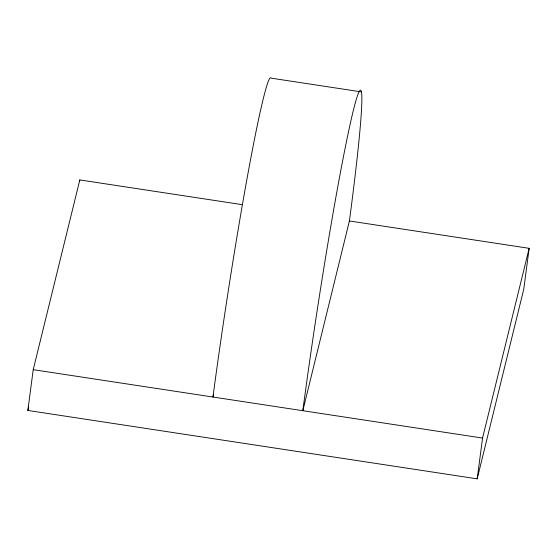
<?xml version="1.0" encoding="UTF-8"?>
<svg xmlns="http://www.w3.org/2000/svg" width="557" height="557" viewBox="0 0 557 557"><rect width="100%" height="100%" fill="white"/><g stroke="black" fill="none" stroke-linecap="round" stroke-linejoin="round"><path stroke-width="0.84" d="M349.413 220.969L302.82 410.711A227.465 9.685 -81.3 0 1 352.957 111.957A227.465 9.685 -81.3 0 1 349.413 220.969L529.15 248.325L523.782 289.104L477.189 478.846L27.85 410.453L33.218 369.674L79.811 179.932L242.351 204.67M79.588 181.631L79.811 179.932M477.189 478.846L482.557 438.067L529.15 248.325M27.85 410.453L28.679 407.076M213.575 394.502L212.955 397.03A227.465 9.685 -81.3 0 1 271.148 78.154L361.013 91.835M33.218 369.674L482.557 438.067"/></g></svg>
